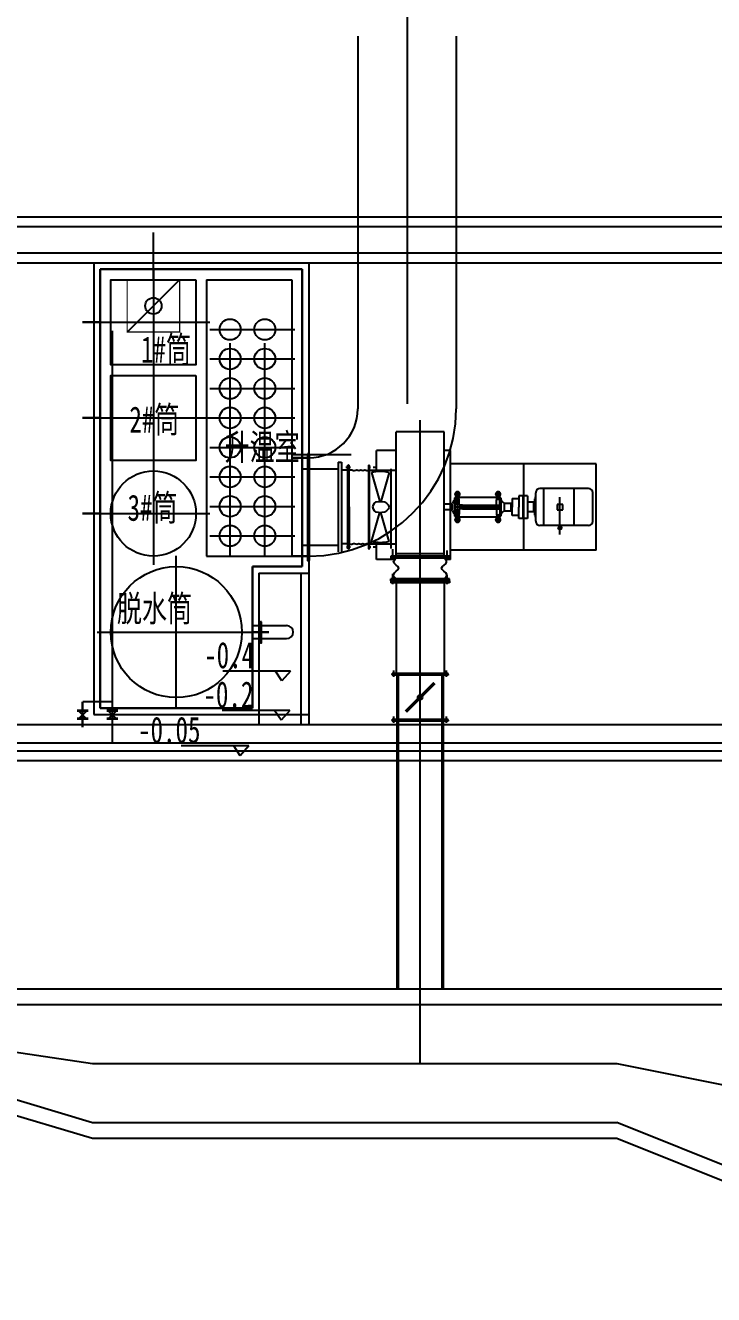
# Model space of a CAD drawing. Extents: x -170 to 1091, y -90 to 504.
# Drawn here: x 188.38 to 198.88, y 46.4 to 65.77 of the extents above; entities that cross this region are included whole.
import ezdxf

# ---------------------------------------------------------------- set-up
doc = ezdxf.new("R2010")
doc.units = 0
doc.header["$LTSCALE"] = 1000
for name, pattern in [('4 点画线', [9, 6.25, -1.25, 0.25, -1.25]), ('CENTER', [50.8, 31.75, -6.35, 6.35, -6.35]), ('CENTER2', [28.575, 19.05, -3.175, 3.175, -3.175]), ('PF_CENTER', [400, 250, -50, 50, -50])]:
    doc.linetypes.add(name, pattern=pattern)
doc.layers.get('0').update_dxf_attribs({"linetype": 'CONTINUOUS'})
for name, color, linetype in [('01', 7, 'CONTINUOUS'), ('03', 3, 'CENTER'), ('05', 4, 'PF_CENTER'), ('1A', 7, 'CONTINUOUS'), ('PR', 4, 'CONTINUOUS'), ('建筑各种基础线', 6, 'CONTINUOUS'), ('热媒站中心线', 3, 'CENTER'), ('设备', 4, 'CONTINUOUS')]:
    doc.layers.add(name, color=color, linetype=linetype)
doc.layers.add('05 点画线', color=141, linetype='4 点画线', lineweight=25)
doc.layers.add('EQPT', color=7, linetype='CONTINUOUS', lineweight=40)
doc.styles.get("Standard").update_dxf_attribs({"font": '', "width": 0.75})
doc.styles.get('STANDARD').set_extended_font_data('SimSun')

# ---------------------------------------------------------------- blocks, each defined once
blk = doc.blocks.new('A$C3CAE5930')
at = {"layer": '1A'}
for p, q in [((0, 865, 0), (99, 518, 0)), ((218, 865, 0), (119, 518, 0)), ((87, 507, 0), (130, 507, 0)), ((99, 518, 0), (119, 518, 0)), ((0, 14, 0), (99, 360, 0)), ((87, 372, 0), (130, 372, 0)), ((99, 360, 0), (119, 360, 0)), ((218, 14, 0), (119, 360, 0))]:
    blk.add_line(p, q, dxfattribs=at)
for centre, radius, start, end in [((109, 439, 0), 439, 75.6223, 104.3777), ((87, 439, 0), 67.5, 90, 180), ((130, 417, 0), 90, 14.4775, 90), ((87, 439, 0), 67.5, 180, 270), ((130, 462, 0), 90, 270, 345.5225), ((109, 439, 0), 439, 255.6223, 284.3777)]:
    blk.add_arc(centre, radius, start, end, dxfattribs=at)
blk = doc.blocks.new('A$C214432DA')
at = {"layer": '1A', "xscale": 2.100000000000363, "yscale": 2.100000000000363, "zscale": 2.100000000000363}
blk.add_blockref('A$C3CAE5930', (0, 0, 0), dxfattribs=at)

msp = doc.modelspace()

# ---------------------------------------------------------------- linework, layer by layer
at = {"color": 1, "lineweight": 30}
for p, q in [((189.51999, 62.05093, 0), (189.51999, 55.35093, 0)), ((189.51999, 62.05093, 0), (192.59999, 62.05093, 0)), ((192.59999, 62.05093, 0), (192.59999, 57.51093, 0)), ((191.83999, 57.51093, 0), (191.83999, 55.35093, 0)), ((191.83999, 57.51093, 0), (192.59999, 57.51093, 0)), ((189.51999, 55.35093, 0), (191.83999, 55.35093, 0))]:
    msp.add_line(p, q, dxfattribs=at)
at = {"color": 3, "lineweight": -2}
for p, q in [((190.72999, 61.89093, 0), (189.92999, 61.09093, 0)), ((191.83999, 56.61093, 0), (192.36359, 56.61093, 0)), ((191.83999, 56.41093, 0), (192.36359, 56.41093, 0)), ((189.33342, 55.31524, 0), (189.16741, 55.31524, 0)), ((189.33342, 55.30417, 0), (189.16741, 55.30417, 0)), ((189.30783, 55.30417, 0), (189.19038, 55.19218, 0)), ((189.19109, 55.30417, 0), (189.30618, 55.19218, 0)), ((189.33342, 55.19218, 0), (189.16741, 55.19218, 0)), ((189.33342, 55.18112, 0), (189.16741, 55.18112, 0))]:
    msp.add_line(p, q, dxfattribs=at)
at = {"color": 3, "lineweight": 30}
for p, q in [((189.24946, 61.24093, 0), (189.50249, 61.24093, 0)), ((189.24946, 59.78093, 0), (189.50249, 59.78093, 0)), ((189.24946, 58.32093, 0), (189.50249, 58.32093, 0)), ((192.09303, 56.51093, 0), (191.83999, 56.51093, 0)), ((192.09303, 56.51093, 0), (191.83999, 56.51093, 0)), ((189.24946, 55.05948, 0), (189.24946, 55.44792, 0))]:
    msp.add_line(p, q, dxfattribs=at)
at = {"color": 2, "lineweight": 30}
for p, q in [((192.7, 59.17093, 0), (192.43999, 59.17093, 0)), ((192.7, 57.67093, 0), (192.43999, 57.67093, 0))]:
    msp.add_line(p, q, dxfattribs=at)
at = {"color": 6, "lineweight": -2}
for p, q in [((192.57999, 57.41093, 0), (192.57999, 55.10093, 0)), ((192.69999, 57.41093, 0), (192.69999, 55.10093, 0))]:
    msp.add_line(p, q, dxfattribs=at)
at = {"color": 0, "lineweight": -3}
for p, q in [((192.4208, 55.91387, 0), (191.39029, 55.91387, 0)), ((192.2903, 55.76546, 0), (192.1913, 55.91387, 0)), ((192.4208, 55.91387, 0), (192.2903, 55.76546, 0)), ((192.40984, 55.31261, 0), (191.37932, 55.31261, 0)), ((192.27933, 55.1642, 0), (192.18033, 55.31261, 0)), ((192.40984, 55.31261, 0), (192.27933, 55.1642, 0)), ((191.78695, 54.77296, 0), (190.75643, 54.77296, 0)), ((191.65644, 54.62456, 0), (191.55744, 54.77296, 0)), ((191.78695, 54.77296, 0), (191.65644, 54.62456, 0))]:
    msp.add_line(p, q, dxfattribs=at)
at = {"color": 2, "lineweight": -2}
for p, q in [((189.78717, 55.31524, 0), (189.62115, 55.31524, 0)), ((189.78717, 55.30417, 0), (189.62115, 55.30417, 0)), ((189.76157, 55.30417, 0), (189.64412, 55.19218, 0)), ((189.64484, 55.30417, 0), (189.75992, 55.19218, 0)), ((189.78717, 55.19218, 0), (189.62115, 55.19218, 0)), ((189.78717, 55.18112, 0), (189.62115, 55.18112, 0))]:
    msp.add_line(p, q, dxfattribs=at)
at = {"color": 6, "lineweight": -2, "const_width": 0.02, "elevation": 0}
msp.add_lwpolyline([(190.72999, 61.89093), (189.92999, 61.89093), (189.92999, 61.09093), (190.72999, 61.09093), (190.72999, 61.89093)], dxfattribs=at)
at = {"color": 2, "lineweight": -2, "const_width": 0.03, "elevation": 0}
for points in [[(171.87586, 43.72116), (171.87586, 54.81862), (209.03098, 54.81862), (209.03098, 61.24093)], [(189.70261, 54.81862), (189.70261, 61.11056)]]:
    msp.add_lwpolyline(points, dxfattribs=at)
at = {"color": 0, "elevation": 0}
msp.add_lwpolyline([(192.68049, 59.23488), (192.68049, 57.6024), (192.6931, 57.6024), (192.6931, 59.23488)], close=True, dxfattribs=at)
at = {"color": 2, "lineweight": 30, "elevation": 0}
msp.add_lwpolyline([(192.6931, 59.23488), (192.6931, 57.6024), (192.70571, 57.6024), (192.70571, 59.23488)], close=True, dxfattribs=at)
at = {"color": 3, "lineweight": -2, "elevation": 0}
for points in [[(191.97212, 56.66976), (191.96278, 56.66976), (191.96278, 56.34906), (191.97212, 56.34906)], [(191.98147, 56.66976), (191.97212, 56.66976), (191.97212, 56.34906), (191.98147, 56.34906)]]:
    msp.add_lwpolyline(points, close=True, dxfattribs=at)
at = {"color": 3, "lineweight": -2, "const_width": 0.03, "elevation": 0}
for points in [[(189.24946, 55.44792), (189.70261, 55.44792)], [(189.24946, 55.44792), (189.24946, 55.05948)]]:
    msp.add_lwpolyline(points, dxfattribs=at)
at = {"color": 3, "lineweight": -2}
msp.add_circle((190.32999, 61.49093, 0), 0.125, dxfattribs=at)
msp.add_arc((192.36359, 56.51093, 0), 0.1, 270, 90, dxfattribs=at)
at = {"layer": '01'}
for p, q in [((193.95241, 57.66847, 0), (193.95241, 57.63811, 0)), ((194.84758, 57.66793, 0), (193.95241, 57.66847, 0)), ((194.84758, 57.63757, 0), (193.95241, 57.63811, 0)), ((194.84758, 57.66793, 0), (194.84758, 57.63757, 0)), ((193.95241, 57.29347, 0), (193.95241, 57.32383, 0)), ((194.84758, 57.32329, 0), (193.95241, 57.32383, 0)), ((193.95241, 57.29347, 0), (193.95241, 57.26311, 0)), ((194.84758, 57.29293, 0), (193.95241, 57.29347, 0)), ((194.84758, 57.26257, 0), (193.95241, 57.26311, 0)), ((194.03437, 57.26311, 0), (194.03437, 55.87863, 0)), ((194.76562, 57.26257, 0), (194.76562, 55.87863, 0)), ((194.84758, 57.29293, 0), (194.84758, 57.32329, 0)), ((194.84758, 57.29293, 0), (194.84758, 57.26257, 0)), ((193.97229, 55.86504, 0), (193.97229, 55.87863, 0)), ((193.97229, 55.86504, 0), (193.97229, 55.87863, 0)), ((194.7797, 55.87863, 0), (193.97229, 55.87863, 0)), ((194.8277, 55.87863, 0), (193.97229, 55.87863, 0)), ((193.97229, 55.86504, 0), (193.97229, 55.85145, 0)), ((193.97229, 55.86504, 0), (193.97229, 55.85145, 0)), ((194.7797, 55.86504, 0), (193.97229, 55.86504, 0)), ((194.8277, 55.86504, 0), (193.97229, 55.86504, 0)), ((194.7797, 55.85145, 0), (193.97229, 55.85145, 0)), ((194.8277, 55.85145, 0), (193.97229, 55.85145, 0)), ((194.8277, 55.86504, 0), (194.8277, 55.87863, 0)), ((194.8277, 55.86504, 0), (194.8277, 55.87863, 0)), ((194.8277, 55.86504, 0), (194.8277, 55.85145, 0)), ((194.8277, 55.86504, 0), (194.8277, 55.85145, 0)), ((193.99684, 55.12592, 0), (193.99684, 55.22444, 0)), ((194.80315, 55.12592, 0), (194.80315, 55.22444, 0)), ((193.97229, 55.16504, 0), (193.97229, 55.17863, 0)), ((193.97229, 55.16504, 0), (193.97229, 55.17863, 0)), ((194.7797, 55.17863, 0), (193.97229, 55.17863, 0)), ((194.8277, 55.17863, 0), (193.97229, 55.17863, 0)), ((193.97229, 55.16504, 0), (193.97229, 55.15145, 0)), ((193.97229, 55.16504, 0), (193.97229, 55.15145, 0)), ((194.7797, 55.16504, 0), (193.97229, 55.16504, 0)), ((194.8277, 55.16504, 0), (193.97229, 55.16504, 0)), ((194.7797, 55.15145, 0), (193.97229, 55.15145, 0)), ((194.8277, 55.15145, 0), (193.97229, 55.15145, 0)), ((194.8277, 55.16504, 0), (194.8277, 55.17863, 0)), ((194.8277, 55.16504, 0), (194.8277, 55.17863, 0)), ((194.8277, 55.16504, 0), (194.8277, 55.15145, 0)), ((194.8277, 55.16504, 0), (194.8277, 55.15145, 0))]:
    msp.add_line(p, q, dxfattribs=at)
at = {"layer": '01', "ltscale": 8}
for p, q in [((172.4, 51.06385, 0), (221.4596, 51.06385)), ((172.64, 50.82385, 0), (221.26356, 50.82385)), ((187.4, 49.62385, 0), (189.4, 49.02385, 0)), ((187.4, 49.38385, 0), (189.4, 48.78385, 0)), ((189.4, 49.02385, 0), (197.4, 49.02385, 0)), ((199.4, 48.22385, 0), (197.4, 49.02385, 0)), ((189.4, 48.78385, 0), (197.4, 48.78385, 0)), ((197.4, 48.78385, 0), (199.4, 47.98385, 0))]:
    msp.add_line(p, q, dxfattribs=at)
at = {"layer": '01', "const_width": 0.05, "elevation": 0}
for points in [[(194.05599, 55.85145), (194.05599, 55.17863)], [(194.74399, 55.85145), (194.74399, 55.17863)], [(194.18079, 55.29584), (194.6192, 55.73424)]]:
    msp.add_lwpolyline(points, dxfattribs=at)
at = {"layer": '01'}
msp.add_circle((194.39999, 55.51504, 0), 0.0363, dxfattribs=at)
for points, knots in [([(194.03437, 57.32383, 0), (194.01183, 57.34595, 0), (193.95205, 57.40465, 0), (194.1476, 57.48754, 0), (193.95842, 57.56458, 0), (194.01386, 57.61825, 0), (194.03437, 57.63811, 0)], [0, 0, 0, 0, 0.077547169, 0.205726489, 0.325007281, 0.395055417, 0.395055417, 0.395055417, 0.395055417]), ([(194.76562, 57.32329, 0), (194.78816, 57.34541, 0), (194.84794, 57.40411, 0), (194.65239, 57.487, 0), (194.84157, 57.56404, 0), (194.78613, 57.61772, 0), (194.76562, 57.63757, 0)], [0, 0, 0, 0, 0.077547169, 0.205726489, 0.325007281, 0.395055418, 0.395055418, 0.395055418, 0.395055418])]:
    msp.add_open_spline(points, degree=3, knots=knots, dxfattribs=at)
for p in [(193.9951, 55.87863, 0), (193.9951, 55.87863, 0), (194.80489, 55.87863, 0), (194.80489, 55.87863, 0), (193.9951, 55.17863, 0), (193.9951, 55.17863, 0), (194.80489, 55.17863, 0), (194.80489, 55.17863, 0)]:
    msp.add_point(p, dxfattribs=at)
at = {"layer": '03'}
for p, q in [((193.9852, 57.61836, 0), (193.9852, 57.77783, 0)), ((194.81213, 57.61783, 0), (194.81213, 57.75509, 0)), ((193.9852, 57.24336, 0), (193.9852, 57.40283, 0)), ((194.81213, 57.24283, 0), (194.81213, 57.38009, 0))]:
    msp.add_line(p, q, dxfattribs=at)
at = {"layer": '05', "ltscale": 8}
for p, q in [((187.4, 50.22385, 0), (189.4, 49.92385, 0)), ((189.4, 49.92385, 0), (197.4, 49.92385, 0)), ((197.4, 49.92385, 0), (199.4, 49.52385, 0))]:
    msp.add_line(p, q, dxfattribs=at)
at = {"layer": '05 点画线'}
msp.add_line((194.2, 67.118, 0), (194.2, 59.99826, 0), dxfattribs=at)
at = {"layer": 'EQPT', "linetype": 'CENTER2', "lineweight": -2, "ltscale": 5}
for p, q in [((193.45, 65.60982, 0), (193.45, 59.92093, 0)), ((194.95, 65.60982, 0), (194.95, 59.92093, 0)), ((193.45, 61.9181, 0), (193.45, 59.92093, 0)), ((194.95, 61.9181, 0), (194.95, 59.92093, 0))]:
    msp.add_line(p, q, dxfattribs=at)
for radius in [0.75, 2.25]:
    msp.add_arc((192.7, 59.92093, 0), radius, 270, 0, dxfattribs=at)
at = {"layer": 'PR'}
msp.add_line((194.05599, 51.06385, 0), (194.74399, 51.06385, 0), dxfattribs=at)
at = {"layer": '建筑各种基础线', "ltscale": 250}
for p, q in [((168.85, 62.85093, 0), (209.98924, 62.85093, 0)), ((170.56088, 62.85093, 0), (211.98924, 62.85093, 0)), ((168.85, 62.70093, 0), (209.86924, 62.70093, 0)), ((170.71088, 62.70093, 0), (211.86924, 62.70093, 0)), ((168.26999, 62.30093, 0), (209.86924, 62.30093, 0)), ((171.11088, 62.30093, 0), (211.86924, 62.30093, 0)), ((168.41999, 62.15093, 0), (209.98924, 62.15093, 0)), ((171.26088, 62.15093, 0), (212.83012, 62.15093, 0)), ((189.41999, 62.15093, 0), (192.69999, 62.15093, 0)), ((189.41999, 62.15093, 0), (189.41999, 55.25093, 0)), ((192.69999, 62.15093, 0), (192.69999, 57.41093, 0)), ((191.93999, 57.41093, 0), (191.93999, 55.10093, 0)), ((191.93999, 57.41093, 0), (192.69999, 57.41093, 0)), ((189.41999, 55.25093, 0), (192.69999, 55.25093, 0)), ((168.26999, 55.10093, 0), (213.69999, 55.10093, 0)), ((168.26999, 54.70093, 0), (213.69999, 54.70093, 0)), ((168.41999, 54.55093, 0), (213.69999, 54.55093, 0))]:
    msp.add_line(p, q, dxfattribs=at)
at = {"layer": '建筑各种基础线'}
for p, q in [((194.03437, 59.28093, 0), (193.73399, 59.28093, 0)), ((193.73399, 58.98343, 0), (193.73399, 59.28093, 0)), ((194.86399, 59.28093, 0), (194.76562, 59.28093, 0)), ((194.86399, 57.62093, 0), (194.86399, 59.28093, 0)), ((197.08399, 59.08093, 0), (194.86399, 59.08093, 0)), ((195.98399, 57.76093, 0), (195.98399, 59.08093, 0)), ((197.08399, 57.76093, 0), (197.08399, 59.08093, 0)), ((193.73399, 57.62093, 0), (193.73399, 57.85843, 0)), ((197.08399, 57.76093, 0), (194.86399, 57.76093, 0)), ((194.01716, 57.62093, 0), (193.73399, 57.62093, 0)), ((194.86399, 57.62093, 0), (194.78233, 57.62093, 0))]:
    msp.add_line(p, q, dxfattribs=at)
at = {"layer": '热媒站中心线', "ltscale": 20}
for p, q in [((190.32999, 61.89093, 0), (190.32999, 62.611, 0)), ((190.32999, 62.05093, 0), (190.32999, 57.53934, 0)), ((189.51999, 61.24093, 0), (191.18947, 61.24093, 0)), ((191.18999, 61.13093, 0), (192.48999, 61.13093, 0)), ((191.49999, 57.67093, 0), (191.49999, 60.9233, 0)), ((192.02999, 57.67093, 0), (192.02999, 60.9233, 0)), ((191.18999, 60.68093, 0), (192.48999, 60.68093, 0)), ((191.18999, 60.23093, 0), (192.48999, 60.23093, 0)), ((189.51999, 59.78093, 0), (191.18947, 59.78093, 0)), ((191.18999, 59.78093, 0), (192.48999, 59.78093, 0)), ((191.18999, 59.33093, 0), (192.48999, 59.33093, 0)), ((191.18999, 59.33093, 0), (192.48999, 59.33093, 0)), ((192.43999, 59.22093, 0), (193.34999, 59.22093, 0)), ((192.43999, 59.22093, 0), (193.34999, 59.22093, 0)), ((191.18999, 58.88093, 0), (192.48999, 58.88093, 0)), ((194.92544, 58.61482, 0), (195.01429, 58.61482, 0)), ((194.96986, 58.66203, 0), (194.96986, 58.18262, 0)), ((195.54544, 58.61482, 0), (195.63429, 58.61482, 0)), ((195.58986, 58.55545, 0), (195.58986, 58.66916, 0)), ((196.53298, 57.99998, 0), (196.53298, 58.57258, 0)), ((191.18999, 58.43093, 0), (192.48999, 58.43093, 0)), ((189.51999, 58.32093, 0), (191.18947, 58.32093, 0)), ((194.92544, 58.22705, 0), (195.01429, 58.22705, 0)), ((195.54544, 58.22705, 0), (195.63429, 58.22705, 0)), ((195.58986, 58.28642, 0), (195.58986, 58.1727, 0)), ((191.18999, 57.98093, 0), (192.48999, 57.98093, 0)), ((190.67999, 55.35093, 0), (190.67999, 57.67631, 0)), ((189.47276, 56.51093, 0), (191.83999, 56.51093, 0)), ((193.99684, 55.82592, 0), (193.99684, 55.92444, 0)), ((194.80315, 55.82592, 0), (194.80315, 55.92444, 0)), ((193.99684, 55.12592, 0), (193.99684, 55.22444, 0)), ((194.80315, 55.12592, 0), (194.80315, 55.22444, 0))]:
    msp.add_line(p, q, dxfattribs=at)
at = {"layer": '热媒站中心线', "ltscale": 5}
msp.add_line((194.39999, 49.92385, 0), (194.39999, 59.74593, 0), dxfattribs=at)
at = {"layer": '设备'}
for p, q in [((191.13999, 61.89093, 0), (191.13999, 57.67093, 0)), ((191.13999, 61.89093, 0), (192.43999, 61.89093, 0)), ((192.43999, 61.89093, 0), (192.43999, 57.67093, 0)), ((194.03437, 57.66793, 0), (194.03437, 59.57093, 0)), ((194.76562, 59.57093, 0), (194.03437, 59.57093, 0)), ((194.76562, 57.66793, 0), (194.76562, 59.57093, 0)), ((193.14999, 59.10593, 0), (193.14999, 57.73593, 0)), ((193.14999, 59.10593, 0), (193.19999, 59.10593, 0)), ((193.19999, 59.10593, 0), (193.19999, 57.73593, 0)), ((192.59999, 59.00593, 0), (193.14999, 59.00593, 0)), ((192.59999, 59.00593, 0), (193.14999, 59.00593, 0)), ((193.2983, 58.98526, 0), (193.19999, 58.98526, 0)), ((193.2686, 59.02718, 0), (193.32759, 59.02718, 0)), ((193.2686, 59.02692, 0), (193.32759, 59.02692, 0)), ((193.2776, 59.02718, 0), (193.33659, 59.02718, 0)), ((193.2983, 57.78317, 0), (193.2983, 59.05817, 0)), ((193.3073, 59.05817, 0), (193.2983, 59.05817, 0)), ((193.2983, 57.79041, 0), (193.2983, 59.05093, 0)), ((193.3073, 57.78343, 0), (193.3073, 59.05843, 0)), ((193.3073, 59.05843, 0), (193.3073, 58.41602, 0)), ((193.3073, 59.05843, 0), (193.3163, 59.05843, 0)), ((193.3073, 57.78317, 0), (193.3073, 59.05817, 0)), ((193.3073, 59.05817, 0), (193.3073, 58.41576, 0)), ((193.3073, 59.05817, 0), (193.3073, 58.42093, 0)), ((193.3073, 57.7855, 0), (193.3073, 59.04602, 0)), ((193.3073, 57.78523, 0), (193.3073, 59.04576, 0)), ((193.3163, 57.78343, 0), (193.3163, 59.05843, 0)), ((193.3163, 57.7855, 0), (193.3163, 59.04602, 0)), ((193.60063, 59.02718, 0), (193.64212, 59.02718, 0)), ((193.6108, 59.05838, 0), (193.6108, 57.78338, 0)), ((193.6108, 59.05838, 0), (193.6198, 59.05838, 0)), ((193.6198, 59.05843, 0), (193.6198, 57.78343, 0)), ((193.6198, 59.05843, 0), (193.6288, 59.05843, 0)), ((193.6198, 57.78338, 0), (193.6198, 59.05838, 0)), ((193.6198, 57.78545, 0), (193.6198, 59.04597, 0)), ((193.6288, 57.78343, 0), (193.6288, 59.05843, 0)), ((193.6288, 57.7855, 0), (193.6288, 59.04602, 0)), ((193.6288, 58.98343, 0), (194.03437, 58.98343, 0)), ((193.6822, 59.02713, 0), (193.72369, 59.02713, 0)), ((193.95752, 57.7855, 0), (193.95752, 59.00241, 0)), ((194.92649, 58.55876, 0), (194.92649, 58.28311, 0)), ((194.93496, 58.55875, 0), (194.92649, 58.55875, 0)), ((194.93497, 58.56299, 0), (194.93497, 58.27888, 0)), ((194.99631, 58.57674, 0), (194.94342, 58.57674, 0)), ((194.94342, 58.57567, 0), (194.94342, 58.57674, 0)), ((194.94342, 58.57674, 0), (194.94342, 58.57567, 0)), ((194.94342, 58.45584, 0), (194.94342, 58.53231, 0)), ((194.94791, 58.57356, 0), (194.9927, 58.57356, 0)), ((194.94871, 58.57674, 0), (194.94871, 58.57891, 0)), ((194.95029, 58.54289, 0), (194.95029, 58.54606, 0)), ((194.98943, 58.54606, 0), (194.95029, 58.54606, 0)), ((194.95029, 58.54289, 0), (194.98943, 58.54289, 0)), ((194.95156, 58.54606, 0), (194.95156, 58.56299, 0)), ((194.98816, 58.56299, 0), (194.95156, 58.56299, 0)), ((194.96986, 58.59366, 0), (194.95928, 58.59271, 0)), ((194.95928, 58.59271, 0), (194.98044, 58.59271, 0)), ((194.95928, 58.56933, 0), (194.95928, 58.56299, 0)), ((194.98044, 58.56933, 0), (194.95928, 58.56933, 0)), ((194.96077, 58.54606, 0), (194.96077, 58.56299, 0)), ((194.98044, 58.59271, 0), (194.96986, 58.59366, 0)), ((194.97896, 58.54606, 0), (194.97896, 58.56299, 0)), ((194.98044, 58.56933, 0), (194.98044, 58.56299, 0)), ((194.98816, 58.54606, 0), (194.98816, 58.56299, 0)), ((194.98943, 58.54289, 0), (194.98943, 58.54606, 0)), ((194.99102, 58.57674, 0), (194.99102, 58.57891, 0)), ((194.99631, 58.57674, 0), (194.99631, 58.57568, 0)), ((194.99631, 58.45584, 0), (194.99631, 58.53231, 0)), ((194.99842, 58.57356, 0), (195.56262, 58.57356, 0)), ((195.61631, 58.57674, 0), (195.56342, 58.57674, 0)), ((195.56342, 58.57567, 0), (195.56342, 58.57674, 0)), ((195.56342, 58.45584, 0), (195.56342, 58.53231, 0)), ((195.56791, 58.57356, 0), (195.6127, 58.57356, 0)), ((195.56871, 58.57674, 0), (195.56871, 58.57891, 0)), ((195.57029, 58.54289, 0), (195.57029, 58.54606, 0)), ((195.60943, 58.54606, 0), (195.57029, 58.54606, 0)), ((195.57029, 58.54289, 0), (195.60943, 58.54289, 0)), ((195.57156, 58.54606, 0), (195.57156, 58.56299, 0)), ((195.60816, 58.56299, 0), (195.57156, 58.56299, 0)), ((195.58986, 58.59366, 0), (195.57928, 58.59271, 0)), ((195.57928, 58.59271, 0), (195.60044, 58.59271, 0)), ((195.57928, 58.56933, 0), (195.57928, 58.56299, 0)), ((195.60044, 58.56933, 0), (195.57928, 58.56933, 0)), ((195.58077, 58.54606, 0), (195.58077, 58.56299, 0)), ((195.60044, 58.59271, 0), (195.58986, 58.59366, 0)), ((195.59896, 58.54606, 0), (195.59896, 58.56299, 0)), ((195.60044, 58.56933, 0), (195.60044, 58.56299, 0)), ((195.60816, 58.54606, 0), (195.60816, 58.56299, 0)), ((195.60943, 58.54289, 0), (195.60943, 58.54606, 0)), ((195.61102, 58.57674, 0), (195.61102, 58.57891, 0)), ((195.61631, 58.57674, 0), (195.61631, 58.57383, 0)), ((195.61631, 58.45584, 0), (195.61631, 58.53231, 0)), ((195.6216, 58.55876, 0), (195.63006, 58.55876, 0)), ((195.6216, 58.55875, 0), (195.6216, 58.27888, 0)), ((195.63006, 58.55876, 0), (195.63006, 58.28311, 0)), ((195.80187, 58.55176, 0), (195.80187, 58.42439, 0)), ((195.90366, 58.54485, 0), (195.80187, 58.54485, 0)), ((195.80187, 58.54485, 0), (195.80187, 58.41748, 0)), ((195.90366, 58.58922, 0), (195.90366, 58.41748, 0)), ((195.96735, 58.58922, 0), (195.90366, 58.58922, 0)), ((195.96735, 58.58922, 0), (195.96735, 58.24574, 0)), ((195.9736, 58.24588, 0), (195.9736, 58.58923, 0)), ((196.03937, 58.58923, 0), (195.9736, 58.58923, 0)), ((196.03937, 58.58923, 0), (196.03937, 58.24588, 0)), ((196.15236, 58.29593, 0), (196.15236, 58.54593, 0)), ((196.15861, 58.54593, 0), (196.15236, 58.54593, 0)), ((196.15861, 58.26468, 0), (196.15861, 58.57718, 0)), ((196.16486, 58.57718, 0), (196.15861, 58.57718, 0)), ((196.16486, 58.20218, 0), (196.16486, 58.63968, 0)), ((196.97111, 58.70218, 0), (196.22736, 58.70218, 0)), ((196.28736, 58.13968, 0), (196.28736, 58.70218, 0)), ((196.74754, 58.13968, 0), (196.74754, 58.70218, 0)), ((197.03361, 58.20218, 0), (197.03361, 58.63968, 0)), ((193.2983, 58.42584, 0), (193.2983, 57.85334, 0)), ((193.3073, 58.42093, 0), (193.3073, 57.84593, 0)), ((193.3073, 57.78834, 0), (193.3073, 58.42093, 0)), ((193.3073, 58.42067, 0), (193.3073, 57.84567, 0)), ((193.3073, 57.78343, 0), (193.3073, 58.41602, 0)), ((193.3073, 57.78343, 0), (193.3073, 58.41602, 0)), ((193.3073, 57.78317, 0), (193.3073, 58.41576, 0)), ((193.3073, 57.78317, 0), (193.3073, 58.41576, 0)), ((193.3163, 58.42093, 0), (193.3163, 57.84593, 0)), ((193.3163, 57.78343, 0), (193.3163, 58.41602, 0)), ((194.87509, 58.46615, 0), (194.76562, 58.46615, 0)), ((194.87509, 58.37571, 0), (194.76562, 58.37571, 0)), ((194.87466, 58.4643, 0), (194.87466, 58.37756, 0)), ((194.87889, 58.46853, 0), (194.88052, 58.46853, 0)), ((194.87889, 58.37333, 0), (194.88052, 58.37333, 0)), ((194.88841, 58.46159, 0), (194.88841, 58.38027, 0)), ((194.93496, 58.42093, 0), (195.08317, 58.42093, 0)), ((194.93496, 58.42093, 0), (195.08317, 58.42093, 0)), ((194.94342, 58.38603, 0), (194.94342, 58.30955, 0)), ((194.99631, 58.38603, 0), (194.99631, 58.30955, 0)), ((195.04476, 58.44738, 0), (195.00477, 58.44738, 0)), ((195.04476, 58.39449, 0), (195.00477, 58.39449, 0)), ((195.04476, 58.44738, 0), (195.6216, 58.44738, 0)), ((195.04476, 58.39449, 0), (195.6216, 58.39449, 0)), ((195.07471, 58.42093, 0), (195.6216, 58.42093, 0)), ((195.07471, 58.42093, 0), (195.6216, 58.42093, 0)), ((195.56342, 58.38603, 0), (195.56342, 58.30955, 0)), ((195.61631, 58.38603, 0), (195.61631, 58.30955, 0)), ((195.68189, 58.47961, 0), (195.68189, 58.36226, 0)), ((195.68189, 58.47751, 0), (195.78989, 58.47751, 0)), ((195.68189, 58.36435, 0), (195.78989, 58.36435, 0)), ((195.78989, 58.36435, 0), (195.78989, 58.47751, 0)), ((195.78989, 58.4583, 0), (195.80187, 58.4583, 0)), ((195.78989, 58.38356, 0), (195.80187, 58.38356, 0)), ((195.80187, 58.2901, 0), (195.80187, 58.41748, 0)), ((195.90366, 58.24574, 0), (195.90366, 58.41748, 0)), ((196.13464, 58.49286, 0), (196.03937, 58.49286, 0)), ((196.13464, 58.34911, 0), (196.03937, 58.34911, 0)), ((196.13464, 58.34911, 0), (196.13464, 58.49286, 0)), ((196.15236, 58.45843, 0), (196.13464, 58.45843, 0)), ((196.15236, 58.38343, 0), (196.13464, 58.38343, 0)), ((196.15236, 58.32718, 0), (196.15236, 58.51468, 0)), ((196.15236, 58.32906, 0), (196.15236, 58.51281, 0)), ((196.15236, 58.42093, 0), (196.15236, 58.49968, 0)), ((196.15236, 58.42093, 0), (196.15236, 58.34218, 0)), ((196.57585, 58.45759, 0), (196.49175, 58.45759, 0)), ((196.49175, 58.45759, 0), (196.49175, 58.3782, 0)), ((196.49175, 58.3782, 0), (196.57585, 58.3782, 0)), ((196.52923, 58.472, 0), (196.53673, 58.472, 0)), ((196.52923, 58.45759, 0), (196.52923, 58.472, 0)), ((196.53673, 58.45759, 0), (196.53673, 58.472, 0)), ((196.57585, 58.3782, 0), (196.57585, 58.45759, 0)), ((194.93496, 58.28311, 0), (194.92649, 58.28311, 0)), ((194.94342, 58.26619, 0), (194.94342, 58.26513, 0)), ((194.94342, 58.26513, 0), (194.94342, 58.26619, 0)), ((194.99631, 58.26513, 0), (194.94342, 58.26513, 0)), ((194.94791, 58.2683, 0), (194.9927, 58.2683, 0)), ((194.94871, 58.26513, 0), (194.94871, 58.26295, 0)), ((194.95029, 58.29898, 0), (194.95029, 58.2958, 0)), ((194.95029, 58.29898, 0), (194.98943, 58.29898, 0)), ((194.98943, 58.2958, 0), (194.95029, 58.2958, 0)), ((194.95156, 58.2958, 0), (194.95156, 58.27888, 0)), ((194.98816, 58.27888, 0), (194.95156, 58.27888, 0)), ((194.95928, 58.27253, 0), (194.95928, 58.27888, 0)), ((194.98044, 58.27253, 0), (194.95928, 58.27253, 0)), ((194.96986, 58.2482, 0), (194.95928, 58.24916, 0)), ((194.95928, 58.24916, 0), (194.98044, 58.24916, 0)), ((194.96077, 58.2958, 0), (194.96077, 58.27888, 0)), ((194.98044, 58.24916, 0), (194.96986, 58.2482, 0)), ((194.97896, 58.2958, 0), (194.97896, 58.27888, 0)), ((194.98044, 58.27253, 0), (194.98044, 58.27888, 0)), ((194.98816, 58.2958, 0), (194.98816, 58.27888, 0)), ((194.98943, 58.29898, 0), (194.98943, 58.2958, 0)), ((194.99102, 58.26513, 0), (194.99102, 58.26295, 0)), ((194.99631, 58.26513, 0), (194.99631, 58.26619, 0)), ((194.99842, 58.2683, 0), (195.56262, 58.2683, 0)), ((195.56342, 58.26619, 0), (195.56342, 58.26513, 0)), ((195.61631, 58.26513, 0), (195.56342, 58.26513, 0)), ((195.56791, 58.2683, 0), (195.6127, 58.2683, 0)), ((195.56871, 58.26513, 0), (195.56871, 58.26295, 0)), ((195.57029, 58.29898, 0), (195.57029, 58.2958, 0)), ((195.57029, 58.29898, 0), (195.60943, 58.29898, 0)), ((195.60943, 58.2958, 0), (195.57029, 58.2958, 0)), ((195.57156, 58.2958, 0), (195.57156, 58.27888, 0)), ((195.60816, 58.27888, 0), (195.57156, 58.27888, 0)), ((195.57928, 58.27253, 0), (195.57928, 58.27888, 0)), ((195.60044, 58.27253, 0), (195.57928, 58.27253, 0)), ((195.58986, 58.2482, 0), (195.57928, 58.24916, 0)), ((195.57928, 58.24916, 0), (195.60044, 58.24916, 0)), ((195.58077, 58.2958, 0), (195.58077, 58.27888, 0)), ((195.60044, 58.24916, 0), (195.58986, 58.2482, 0)), ((195.59896, 58.2958, 0), (195.59896, 58.27888, 0)), ((195.60044, 58.27253, 0), (195.60044, 58.27888, 0)), ((195.60816, 58.2958, 0), (195.60816, 58.27888, 0)), ((195.60943, 58.29898, 0), (195.60943, 58.2958, 0)), ((195.61102, 58.26513, 0), (195.61102, 58.26295, 0)), ((195.61631, 58.26513, 0), (195.61631, 58.26804, 0)), ((195.6216, 58.28311, 0), (195.63006, 58.28311, 0)), ((195.90366, 58.2901, 0), (195.80187, 58.2901, 0)), ((195.96735, 58.24574, 0), (195.90366, 58.24574, 0)), ((196.03937, 58.24588, 0), (195.9736, 58.24588, 0)), ((196.15861, 58.29593, 0), (196.15236, 58.29593, 0)), ((196.16486, 58.26468, 0), (196.15861, 58.26468, 0)), ((196.97111, 58.13968, 0), (196.22736, 58.13968, 0)), ((196.51423, 58.13343, 0), (196.51423, 58.13968, 0)), ((196.51423, 58.13343, 0), (196.52361, 58.12718, 0)), ((196.51423, 58.13343, 0), (196.55173, 58.13343, 0)), ((196.55173, 58.13343, 0), (196.54236, 58.12718, 0)), ((196.55173, 58.13343, 0), (196.55173, 58.13968, 0)), ((196.50039, 58.10218, 0), (196.56632, 58.10218, 0)), ((196.52361, 58.12718, 0), (196.54236, 58.12718, 0)), ((192.59999, 57.83593, 0), (193.14999, 57.83593, 0)), ((192.59999, 57.83593, 0), (193.14999, 57.83593, 0)), ((193.2983, 57.8566, 0), (193.19999, 57.8566, 0)), ((193.27583, 57.81468, 0), (193.32759, 57.81468, 0)), ((193.27583, 57.81442, 0), (193.32759, 57.81442, 0)), ((193.28483, 57.81468, 0), (193.33659, 57.81468, 0)), ((193.3073, 57.78317, 0), (193.2983, 57.78317, 0)), ((193.3073, 57.78343, 0), (193.3163, 57.78343, 0)), ((193.60063, 57.81468, 0), (193.64571, 57.81468, 0)), ((193.6108, 57.78338, 0), (193.6198, 57.78338, 0)), ((193.6198, 57.78343, 0), (193.6288, 57.78343, 0)), ((193.6288, 57.85843, 0), (194.03437, 57.85843, 0)), ((193.6822, 57.81463, 0), (193.72728, 57.81463, 0)), ((191.13999, 57.67093, 0), (192.43999, 57.67093, 0)), ((193.97187, 57.66843, 0), (194.82812, 57.66843, 0)), ((194.76562, 57.70801, 0), (194.03437, 57.70801, 0)), ((194.76562, 57.70801, 0), (194.03437, 57.70801, 0)), ((194.03437, 57.66843, 0), (194.82812, 57.66843, 0))]:
    msp.add_line(p, q, dxfattribs=at)
at = {"layer": '设备', "elevation": 0}
for points in [[(190.97999, 61.89093), (190.97999, 60.59093), (189.67999, 60.59093), (189.67999, 61.89093)], [(190.97999, 60.43093), (190.97999, 59.13093), (189.67999, 59.13093), (189.67999, 60.43093)]]:
    msp.add_lwpolyline(points, close=True, dxfattribs=at)
at = {"layer": '设备', "const_width": 0.05, "elevation": 0}
for points in [[(194.05599, 55.15145), (194.05599, 54.47303)], [(194.05599, 55.15145), (194.05599, 51.06385)], [(194.74399, 55.15083), (194.74399, 54.47303)], [(194.74399, 55.15083), (194.74399, 51.06385)]]:
    msp.add_lwpolyline(points, dxfattribs=at)
at = {"layer": '设备'}
for centre, radius in [((191.49999, 61.13093, 0), 0.16), ((192.02999, 61.13093, 0), 0.16), ((191.49999, 60.68093, 0), 0.16), ((192.02999, 60.68093, 0), 0.16), ((191.49999, 60.23093, 0), 0.16), ((192.02999, 60.23093, 0), 0.16), ((191.49999, 59.78093, 0), 0.16), ((192.02999, 59.78093, 0), 0.16), ((191.49999, 59.33093, 0), 0.16), ((192.02999, 59.33093, 0), 0.16), ((190.32999, 58.32093, 0), 0.65), ((191.49999, 58.88093, 0), 0.16), ((192.02999, 58.88093, 0), 0.16), ((191.49999, 58.43093, 0), 0.16), ((192.02999, 58.43093, 0), 0.16), ((194.96986, 58.61482, 0), 0.02116), ((195.58986, 58.61482, 0), 0.02116), ((191.49999, 57.98093, 0), 0.16), ((192.02999, 57.98093, 0), 0.16), ((194.96986, 58.22705, 0), 0.02116), ((195.58986, 58.22705, 0), 0.02116), ((196.53298, 58.10218, 0), 0.025), ((196.53298, 58.10218, 0), 0.01875), ((190.67999, 56.51093, 0), 1)]:
    msp.add_circle(centre, radius, dxfattribs=at)
for centre, radius, start, end in [((195.03466, 58.42868, 0), 0.14921, 138.583093, 162.320268), ((194.92226, 58.53159, 0), 0.00423, 276.853793, 0), ((194.96986, 58.61482, 0), 0.03808, 309.520936, 230.479064), ((194.94555, 58.56299, 0), 0.01058, 112.697603, 180), ((194.94024, 58.57567, 0), 0.00317, 292.697111, 0), ((194.94025, 58.57567, 0), 0.00317, 318.366149, 0), ((194.954, 58.53231, 0), 0.01058, 90, 180), ((194.94025, 58.57891, 0), 0.00846, 0, 50.477922), ((194.95505, 58.59271, 0), 0.00423, 270, 0), ((194.98467, 58.59271, 0), 0.00423, 180, 270), ((194.98573, 58.53231, 0), 0.01058, 0, 90), ((194.99948, 58.57891, 0), 0.00846, 129.522078, 180), ((194.99842, 58.57568, 0), 0.00212, 180, 270), ((195.58986, 58.61482, 0), 0.03808, 309.520936, 230.479064), ((195.56024, 58.57567, 0), 0.00317, 318.366149, 0), ((195.574, 58.53231, 0), 0.01058, 90, 180), ((195.56024, 58.57891, 0), 0.00846, 0, 50.477922), ((195.57505, 58.59271, 0), 0.00423, 270, 0), ((195.60467, 58.59271, 0), 0.00423, 180, 270), ((195.60573, 58.53231, 0), 0.01058, 0, 90), ((195.61948, 58.57891, 0), 0.00846, 129.522078, 180), ((195.61948, 58.57383, 0), 0.00317, 180, 232.020816), ((195.61102, 58.56299, 0), 0.01058, 0, 52.020428), ((195.63429, 58.53159, 0), 0.00423, 180, 263.146207), ((195.73302, 58.57918, 0), 0.11194, 207.561339, 242.821935), ((196.22736, 58.63968, 0), 0.0625, 168.520151, 180), ((196.22736, 58.63968, 0), 0.0625, 90, 168.520151), ((196.97111, 58.63968, 0), 0.0625, 0, 90), ((194.87889, 58.4643, 0), 0.00423, 90, 180), ((194.87889, 58.37756, 0), 0.00423, 180, 270), ((194.88052, 58.4844, 0), 0.01587, 270, 319.042635), ((194.88052, 58.35747, 0), 0.01587, 40.957365, 90), ((195.03466, 58.41318, 0), 0.14921, 197.679732, 221.416907), ((194.93496, 58.45584, 0), 0.00846, 270, 0), ((194.93496, 58.38603, 0), 0.00846, 0, 90), ((195.00477, 58.45584, 0), 0.00846, 180, 270), ((195.00477, 58.38603, 0), 0.00846, 90, 180), ((195.55496, 58.45584, 0), 0.00846, 270, 0), ((195.55496, 58.38603, 0), 0.00846, 0, 90), ((195.62477, 58.45584, 0), 0.00846, 180, 247.971927), ((195.62477, 58.38603, 0), 0.00846, 112.028073, 180), ((195.73302, 58.26268, 0), 0.11194, 117.178065, 152.438661), ((194.92226, 58.31027, 0), 0.00423, 0, 83.146207), ((194.96986, 58.22705, 0), 0.03808, 129.520936, 50.479064), ((194.94555, 58.27888, 0), 0.01058, 180, 247.302397), ((194.94024, 58.26619, 0), 0.00317, 0, 67.302889), ((194.94025, 58.26619, 0), 0.00317, 0, 41.633851), ((194.954, 58.30956, 0), 0.01058, 180, 270), ((194.94025, 58.26295, 0), 0.00846, 309.522078, 0), ((194.95505, 58.24916, 0), 0.00423, 0, 90), ((194.98467, 58.24916, 0), 0.00423, 90, 180), ((194.98573, 58.30956, 0), 0.01058, 270, 0), ((194.99948, 58.26295, 0), 0.00846, 180, 230.477922), ((194.99842, 58.26619, 0), 0.00212, 90, 180), ((195.58986, 58.22705, 0), 0.03808, 129.520936, 50.479064), ((195.56024, 58.26619, 0), 0.00317, 0, 41.633851), ((195.574, 58.30956, 0), 0.01058, 180, 270), ((195.56024, 58.26295, 0), 0.00846, 309.522078, 0), ((195.57505, 58.24916, 0), 0.00423, 0, 90), ((195.60467, 58.24916, 0), 0.00423, 90, 180), ((195.60573, 58.30956, 0), 0.01058, 270, 0), ((195.61948, 58.26295, 0), 0.00846, 180, 230.477922), ((195.61948, 58.26804, 0), 0.00317, 127.979184, 180), ((195.61102, 58.27888, 0), 0.01058, 307.979572, 0), ((195.63429, 58.31027, 0), 0.00423, 96.853793, 180), ((196.22736, 58.20218, 0), 0.0625, 180, 191.479849), ((196.22736, 58.20218, 0), 0.0625, 191.479849, 270), ((196.97111, 58.20218, 0), 0.0625, 270, 0)]:
    msp.add_arc(centre, radius, start, end, dxfattribs=at)
for points, knots in [([(193.3163, 58.98549, 0), (193.32346, 58.98696, 0), (193.35294, 58.99348, 0), (193.36676, 58.98363, 0), (193.40294, 58.9699, 0), (193.43194, 59.00093, 0), (193.46364, 58.96505, 0), (193.49481, 59.00198, 0), (193.52592, 58.96511, 0), (193.55781, 59.00066, 0), (193.58361, 58.9735, 0), (193.60529, 58.97594, 0), (193.6108, 58.98343, 0)], [8.29850418, 8.29850418, 8.29850418, 8.29850418, 18.4889156, 43.98401317, 69.47911073, 96.40493477, 123.33075881, 150.25658284, 177.18240688, 204.10823091, 231.03405495, 249.52297055, 249.52297055, 249.52297055, 249.52297055]), ([(193.3163, 57.8566, 0), (193.32258, 57.8551, 0), (193.35282, 57.8483, 0), (193.36676, 57.85824, 0), (193.40294, 57.87197, 0), (193.43194, 57.84094, 0), (193.46364, 57.87682, 0), (193.49481, 57.83988, 0), (193.52592, 57.87675, 0), (193.55781, 57.8412, 0), (193.58361, 57.86837, 0), (193.60529, 57.86593, 0), (193.6108, 57.85843, 0)], [7.76773473, 7.76773473, 7.76773473, 7.76773473, 18.4889156, 43.98401317, 69.47911073, 96.40493477, 123.33075881, 150.25658284, 177.18240688, 204.10823091, 231.03405495, 249.52297055, 249.52297055, 249.52297055, 249.52297055])]:
    msp.add_open_spline(points, degree=3, knots=knots, dxfattribs=at)

# ---------------------------------------------------------------- block references
at = {"layer": '设备', "xscale": -0.0005919230771251, "yscale": 0.0005919230771251, "zscale": 0.0005919230769231, "rotation": 180}
msp.add_blockref('A$C214432DA', (193.65578, 58.96708, 0), dxfattribs=at)

# ---------------------------------------------------------------- texts
at = {"layer": 'EQPT', "linetype": 'CENTER2', "lineweight": -2, "ltscale": 5, "oblique": 360, "width": 0.7}
for s, p in [('1#筒', (190.14144, 60.62553, 0)), ('2#筒', (189.96395, 59.55602, 0)), ('升温室', (191.41668, 59.1374, 0)), ('3#筒', (189.93646, 58.20994, 0)), ('脱水筒', (189.77394, 56.67157, 0)), ('-0.4', (191.105, 55.96011, 0)), ('-0.2', (191.09403, 55.35885, 0)), ('-0.05', (190.09614, 54.81921, 0))]:
    msp.add_text(s, height=0.4, rotation=359.997141, dxfattribs=at).set_placement(p)

doc.saveas('drawing.dxf')
